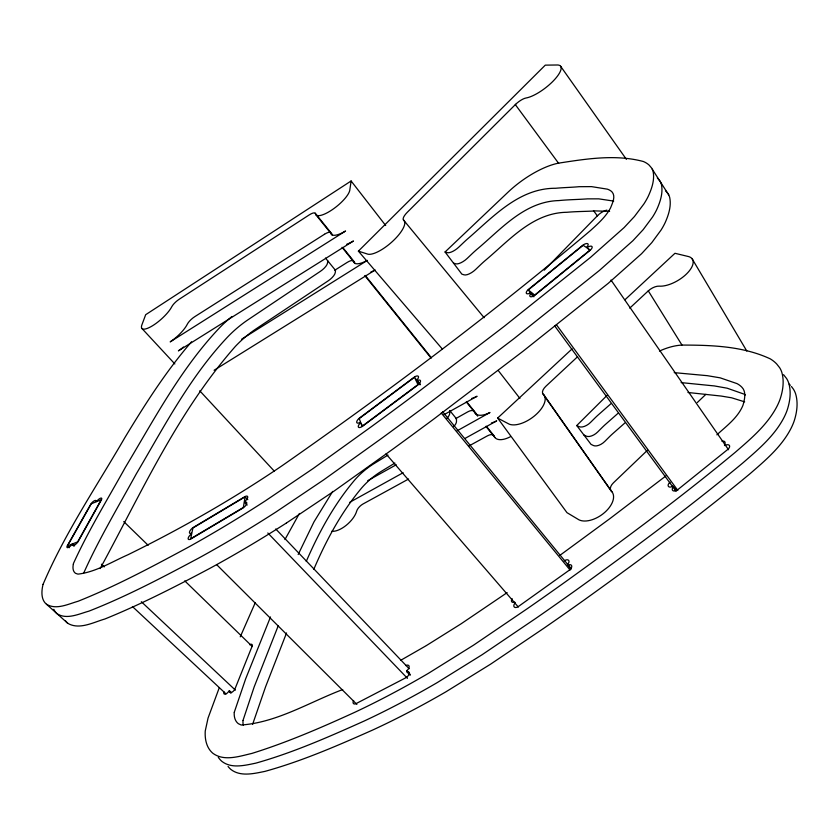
<?xml version="1.0" encoding="UTF-8"?>
<svg xmlns="http://www.w3.org/2000/svg" width="839" height="839" viewBox="0 0 839 839"><rect width="100%" height="100%" fill="white"/><g stroke="black" fill="none" stroke-linecap="round" stroke-linejoin="round"><path stroke-width="1.26" d="M242.974 720.753L242.953 721.372A36.989 18.846 -47.6 0 0 243.32 725.316M234.217 712.636L234.196 713.255A37.168 18.657 -47.4 0 0 238.402 723.711L240.982 724.917A27.771 13.917 -47.6 0 0 241.433 725.001C277.331 722.348 309.591 702.096 342.721 689.543M242.995 720.449L254.165 686.921L278.244 625.758M234.249 712.332L245.659 678.835L270.515 616.959M351.111 180.983L349.748 190.463A21.52 6.576 -38.9 0 1 332.129 209.792A21.52 6.576 -38.9 0 1 315.443 213.672A8.841 2.695 -39.3 0 0 309.151 214.952L179.252 299.219A8.495 2.475 -41.2 0 0 171.754 306.759A20.377 5.852 -41.5 0 1 152.656 325.679A20.377 5.852 -41.5 0 1 141.739 325.291L145.682 314.698L351.111 180.983L385.678 225.513M244.548 502.309L244.684 501.481A4.489 1.856 -43.3 0 0 247.736 497.045A4.489 1.856 -43.3 0 0 244.652 496.793L193.41 527.385A4.447 1.783 -44.3 0 0 189.583 531.727A4.447 1.783 -44.3 0 0 191.46 533.184L191.292 534.034A4.478 1.804 -44.4 0 0 188.146 538.502A4.478 1.804 -44.4 0 0 191.019 538.89L242.828 508.109A4.52 1.877 -43.4 0 0 246.676 503.694A4.52 1.877 -43.4 0 0 244.558 502.309L247.169 505.047M327.829 260.929L327.462 263.247A8.621 2.884 -39.6 0 1 320.435 271.301L248.187 319.659A43.775 14.829 -41.1 0 0 227.338 337.309C189.551 377.424 164.14 426.726 136.358 473.773C118.781 505.76 98.079 540.694 83.869 572.743M245.103 496.856L243.331 507.48L190.673 538.774L192.918 527.993L245.103 496.856L247.799 499.687M73.35 564.112L73.475 563.535M43.072 584.343C64.991 532.859 96.873 485.97 124.875 437.612C145.032 404.293 165.996 371.278 191.554 341.777M252.581 724.435L265.596 686.753L286.55 632.942M73.549 563.252C88.588 530.217 107.717 499.142 125.315 467.438C154.124 419.479 180.437 369.16 219.199 328.175A43.964 14.536 -41 0 1 231.973 316.481M219.241 687.812L208.062 718.037L205.251 730.958A75.489 37.923 -47.4 0 0 212.98 753.37C224.275 761.623 239.587 756.233 251.836 753.432C287.158 742.421 321.211 727.654 354.824 712.28A496.919 214.291 -39.5 0 0 374.792 702.558A505.109 216.829 -39.4 0 0 428.572 673.235L473.479 645.201L527.521 608.527A1151.548 342.868 -38 0 0 567.531 580.326C624.583 539.183 681.132 497.212 735.279 452.294C750.758 438.86 767.045 425.205 776.767 406.768A73.622 40.817 -32.6 0 0 780.134 399.049C782.944 390.565 784.36 381.147 781.843 372.411A66.742 36.811 -32.4 0 0 779.651 367.713L776.652 363.927A91 50.424 -33 0 0 770.265 358.861C743.039 346.14 711.734 345.091 682.159 345.081A48.117 25.023 -34 0 0 659.464 351.069M240.258 636.822L255.255 602.706M313.817 569.272C326.203 540.285 341.284 512.199 361.651 487.983A40.597 19.255 -41.6 0 1 380.99 471.549L394.896 463.086M306.277 561.375C318.872 532.387 334.153 504.323 354.624 480.107A40.765 19.045 -41.5 0 1 374.047 463.61L387.985 455.084M298.17 554.516L313.964 521.91L332.695 491.413M100.156 568.58C141.445 492.545 177.763 411.834 235.402 346.36A43.586 15.123 -41.1 0 1 256.168 328.783L328.248 280.803A8.589 2.947 -39.5 0 0 335.222 272.748L335.558 270.42L325.49 258.066M284.945 539.55L299.408 513.468M67.487 545.927L91.241 503.83L101.236 499.698L77.67 541.879L67.487 545.927L69.396 547.71M544.238 270.179L597.641 215.529M442.457 349.181L358.389 251.134L545.287 65.138L557.778 64.991A25.097 7.897 -37.8 0 1 553.541 80.691A25.097 7.897 -37.8 0 1 526.116 97.974A10.393 3.325 -38.1 0 0 515.335 104.623L558.659 163.374M515.66 104.298L407.282 212.309A10.383 3.482 -40.1 0 0 403.622 220.122A25.065 8.432 -40.6 0 1 393.47 240.52A25.065 8.432 -40.6 0 1 367.975 254.207L358.389 251.134M624.95 422.908L613.393 433.102A48.117 26.554 -35.3 0 0 609.104 437.109L604.73 441.482A9.26 4.95 -36.2 0 1 593.435 445.53L591.023 444.355L576.739 425.541L607.153 395.295M647.603 450.113L613.445 482.813A9.135 5.223 -33.8 0 0 611.264 491.035A22.055 12.658 -34.8 0 1 604.898 512.272A22.055 12.658 -34.8 0 1 578.973 519.834L566.975 512.66L497.632 418.074L572.146 348.835M697.335 402.5L705.851 394.361M609.607 211.344L595.323 210.904A13.172 5.38 -35 0 0 594.694 210.967C585.444 211.491 576.173 211.449 566.933 212.277C532.702 212.676 509.294 240.374 485.131 260.614A52.343 21.405 -36.9 0 0 480.422 264.883L475.587 269.508A10.037 3.964 -37.4 0 1 464.051 274.835L461.849 274.122L445.058 251.983L508.088 192.131A52.312 19.779 -36 0 1 558.396 163.175C586.209 158.875 615.732 154.093 643.377 161.508A99.516 40.356 -35.4 0 1 649.082 165.063L651.599 168.01A73.003 29.47 -34.9 0 1 653.203 171.911C654.682 180.312 651.704 188.796 648.232 196.347A80.544 32.69 -35.1 0 1 643.933 203.898L634.462 216.493L624.09 227.61L590.362 257.51L504.229 326.34L414.382 394.896A1221.867 257.762 -38.6 0 1 371.226 426.778L313.199 468.487L265.439 500.81A541.963 166.898 -39.6 0 1 208.995 535.492A533.289 165.01 -39.7 0 1 188.272 547.248C152.279 566.64 116.107 586.052 78.09 601.259C68.326 603.986 56.203 610.247 46.502 604.248A81.97 29.889 -45 0 1 43.062 584.343M577.599 356.711L545.937 386.213A9.575 4.74 -34.6 0 0 543.232 394.236A23.125 11.494 -35.4 0 1 535.502 415.043A23.125 11.494 -35.4 0 1 509.126 424.115L497.632 418.074M629.764 308.133L648.578 290.609M624.961 299.754L674.965 253.294L688.84 256.64A23.073 10.718 -31.1 0 1 686.763 273.713A23.073 10.718 -31.1 0 1 659.181 286.151A9.565 4.51 -31.6 0 0 648.295 290.881L681.939 345.007M610.897 403.758L599.224 414.047A48.578 26.051 -35.5 0 0 594.882 418.074L590.457 422.478A9.344 4.845 -36.3 0 1 579.141 426.663L576.739 425.541M617.955 413.375L606.345 423.622A48.347 26.303 -35.4 0 0 602.024 427.638L597.63 432.033A9.302 4.898 -36.3 0 1 586.325 436.144L583.913 434.99M716.863 434.843C726.354 426.097 737.565 417.969 742.798 405.73A33.508 18.552 -32.7 0 0 742.976 405.227C744.707 399.479 746.364 391.813 742.033 387.387A53.57 29.68 -33.2 0 0 736.988 383.601L720.177 377.844L707.067 375.631A12.207 6.534 -32.9 0 0 706.428 375.599L674.21 372.642M528.308 289.927L583.126 245.292L590.153 249.949L534.705 295.066L528.308 289.927L532.933 296.24M665.883 475.944L610.404 518.25L559.875 555.366M414.476 377.298L359.228 418.567L362.112 426.254L417.969 384.598L414.476 377.298L420.276 384.377M507.155 592.628L460.999 623.88L426.422 645.548M286.435 523.001L333.849 491.245L391.362 450.197A1212.984 269.025 -38.5 0 0 434.13 418.797L523.075 351.226L608.275 283.299L641.583 253.703L651.788 242.639L661.059 230.054A79.642 33.854 -34.8 0 0 665.233 222.471C668.631 214.794 671.399 206.153 669.753 197.7A72.185 30.529 -34.7 0 0 668.064 193.683L665.484 190.631M334.677 270.294L347.178 262.418A8.663 2.978 -39.4 0 1 353.576 261.464A21.069 7.268 -39 0 0 367.031 260.499M241.622 339.197L367.335 260.394M214.092 370.261L375.085 270.064M425.992 645.81L400.518 660.419M455.64 418.661L467.743 411.865A8.065 3.807 -39.1 0 1 474.434 411.886A19.622 9.271 -38.4 0 0 489.986 412.484L457.045 430.858M443.862 414.77L477.066 396.26A19.779 9.103 -38.1 0 1 471.759 398.42M367.744 480.663L396.228 464.775M349.79 502.278L403.129 472.724M464.921 438.482L496.709 420.874A19.549 9.365 -38.4 0 1 491.444 422.971M408.583 479.027L363.077 503.945A7.687 3.629 -42.1 0 0 356.659 511.182A18.458 8.621 -42.6 0 1 346.255 525.277A18.458 8.621 -42.6 0 1 331.825 531.265M469.022 445.929L487.365 435.881A7.971 3.922 -38.8 0 1 494.108 436.07A19.391 9.575 -38.2 0 0 510.353 436.752M71.976 544.396L72.783 544.081A4.027 1.416 -45.1 0 0 74.398 545.098A4.027 1.416 -45.1 0 0 78.216 541.386L101.383 499.897A3.88 1.332 -44.3 0 0 100.67 498.146A3.88 1.332 -44.3 0 0 96.8 501.271L96.013 501.596A3.87 1.332 -44.3 0 0 94.398 500.747A3.87 1.332 -44.3 0 0 90.717 504.302L67.372 545.654A4.017 1.405 -45.1 0 0 68.001 547.605A4.017 1.405 -45.1 0 0 71.976 544.396L73.801 546.105M224.034 691.892A3.713 1.793 -47.5 0 0 225.104 694.157A3.713 1.793 -47.5 0 0 228.806 691.21L229.613 690.99A3.723 1.804 -47.5 0 0 231.574 692.364A3.723 1.804 -47.5 0 0 235.004 688.85L252.078 646.324A3.587 1.709 -46.3 0 0 249.697 644.761M681.111 382.605L713.37 385.835A12.145 6.597 -32.8 0 1 714.01 385.867L727.14 388.195L744.004 394.099A53.297 29.952 -33 0 1 745.452 394.959M687.959 392.484L720.25 395.966A12.092 6.66 -32.6 0 1 720.89 396.008L731.618 397.801L744.654 401.85M613.687 201.087L598.773 198.853L587.153 198.864A13.246 5.286 -35.2 0 0 586.534 198.937C577.305 199.567 568.045 199.64 558.847 200.573C524.553 201.433 501.124 229.131 476.835 249.445A52.616 21.027 -36.9 0 0 472.095 253.735L467.229 258.381A10.089 3.891 -37.5 0 1 455.682 263.792L453.49 263.11M445.058 251.983L447.229 252.633A10.141 3.817 -37.6 0 0 458.786 247.127L463.684 242.471A52.888 20.65 -37 0 1 468.445 238.171C493.731 216.252 519.383 188.051 555.649 188.272C563.179 187.558 570.751 187.422 578.281 186.772A13.309 5.191 -35.3 0 1 578.9 186.698L591.516 186.625L607.394 189.163A58.562 23.744 -35.5 0 1 611.904 191.785C616.025 196.263 612.428 203.059 610.593 207.82A36.654 14.85 -35.1 0 1 610.341 208.313C605.506 217.07 597.892 223.803 590.593 230.452C491.822 313.912 388.163 391.645 282.166 465.676C232.99 499.069 181.255 528.58 127.916 554.778C111.765 561.857 96.076 571.925 78.3 574.096A30.152 10.959 -45.2 0 1 77.786 574.075L75.573 573.32A40.356 14.703 -45 0 1 73.35 564.112M588.81 249.582L586.776 247.075A4.698 1.982 -35.2 0 0 587.531 243.625A4.698 1.982 -35.2 0 0 582.434 245.523L528.58 289.34A4.656 1.993 -36.5 0 0 526.399 293.377A4.656 1.993 -36.5 0 0 530.793 292.622L533.594 296.167M724.466 445.415L724.665 445.572A4.31 2.496 -32.5 0 1 729.322 445.373A4.31 2.496 -32.5 0 1 727.77 449.452L677.902 489.567A4.268 2.507 -34.5 0 1 672.993 490.689A4.268 2.507 -34.5 0 1 673.413 486.809L672.836 486.263A4.247 2.475 -34.6 0 1 668.389 486.347A4.247 2.475 -34.6 0 1 670.046 482.226M46.502 604.248L67.77 623.304C79.275 630.162 93.412 622.297 104.844 619.014C140.816 604.416 175.424 586.66 209.677 568.454A528.675 171.722 -39.6 0 0 230.316 556.97A537.296 173.694 -39.6 0 0 286.435 523.001M132.415 606.524L225.974 693.853M72.783 544.081L74.608 545.79M229.613 690.99L231.512 692.773M228.806 691.21L230.704 692.993M101.425 564.207L104.277 566.891M141.34 601.72L235.402 690.14M123.753 521.585L148.157 545.298M184.758 580.871L252.329 646.533M657.325 177.92L659.874 180.92A72.594 30.005 -34.8 0 1 661.52 184.874C663.093 193.306 660.22 201.874 656.79 209.488A80.093 33.277 -35 0 1 652.543 217.049L643.177 229.645L632.889 240.73L599.371 270.483L513.709 338.851L424.314 406.915A1217.41 263.436 -38.6 0 1 381.346 438.556L323.581 479.929L275.989 511.968A539.613 170.327 -39.6 0 1 219.713 546.283A530.972 168.398 -39.6 0 1 199.032 557.904C163.081 577.075 126.92 596.246 88.944 611.138C79.107 613.844 66.879 619.937 57.188 613.823A81.551 30.456 -45.2 0 1 53.843 609.324M216.672 564.678L356.879 704.393M267.809 532.975L407.471 678.342M405.803 665.579A4.101 2.318 -45.1 0 1 409.117 666.334A4.101 2.318 -45.1 0 1 406.674 670.739L406.674 671.63L410.177 675.29M275.748 528.969L409.18 668.746M244.684 501.481L246.435 503.306M406.674 670.739L410.166 674.388M141.938 328.479L174.848 363.948M199.745 390.785L274.437 471.308M783.542 374.666L786.562 378.483A66.407 37.157 -32.2 0 1 788.775 383.224C791.345 391.97 790.002 401.42 787.234 409.956A73.245 41.195 -32.4 0 1 783.909 417.675C774.324 436.07 758.11 449.683 742.704 463.055C688.84 507.731 632.564 549.43 575.774 590.299A1147.679 347.283 -38 0 1 535.922 618.312L482.11 654.724L437.36 682.526A503.085 219.325 -39.4 0 1 383.738 711.577A494.926 216.756 -39.5 0 1 363.822 721.194C328.584 736.988 293.021 752.688 255.78 763.154C244.978 765.357 231.658 768.86 222.02 761.487A75.132 38.311 -47.6 0 1 218.287 757.302M420.066 384.849L416.532 380.298A4.573 1.972 -39.4 0 0 418.294 376.281A4.573 1.972 -39.4 0 0 413.91 377.393L359.648 417.916A4.552 1.951 -40.7 0 0 356.69 422.269A4.552 1.951 -40.7 0 0 360.13 422.384L362.029 424.933M386.013 453.909L518.324 607.027M403.423 219.912L484.134 317.719M441.241 412.977L570.08 570.069M442.635 411.676L570.971 568.402M416.532 380.298L419.794 384.272M564.217 560.871A4.174 2.454 -39 0 1 568.622 560.358A4.174 2.454 -39 0 1 567.437 564.521L570.688 568.485M567.437 564.521L571.065 569.178M449.746 410.533L456.468 418.776L456.489 421.356A8.002 3.755 -39.3 0 1 453.763 426.558M315.894 214.753L332.234 235.098M342.05 247.306L355.128 263.582M364.934 275.79L431.141 358.18M466.295 401.923L477.737 416.165M485.907 426.338L494.905 437.528M315.265 213.242L332.464 234.658M343.109 247.914L354.572 262.177M365.217 275.433L430.743 356.995M466.767 401.85L476.594 414.088M486.431 426.317L493.793 435.493M791.439 386.496L793.4 389.149A66.082 37.493 -32 0 1 795.645 393.921C798.246 402.678 796.987 412.169 794.25 420.748A72.878 41.562 -32.3 0 1 790.978 428.467C781.529 446.83 765.388 460.401 750.056 473.699C696.475 518.145 640.451 559.571 583.923 600.168A1143.84 351.635 -38 0 1 544.249 627.981L490.647 664.131L446.065 691.724A501.072 221.779 -39.4 0 1 392.6 720.502A492.944 219.178 -39.5 0 1 372.726 730.014C337.54 745.64 302.019 761.151 264.83 771.408C253.976 773.568 240.615 776.945 230.987 769.52A74.786 38.688 -47.7 0 1 228.051 766.458M498.209 370.471L519.918 398.431M593.477 210.589L597.347 215.833A9.9 4.038 -36.9 0 1 606.88 210.138M556.362 324.63L677.807 490.416M673.413 486.809L676.475 490.983M530.793 292.622L533.866 296.807M672.836 486.263L675.898 490.437M554.548 325.7L672.658 486.662M674.199 488.77L675.741 490.867M560.609 66.25L626.397 159.358M543.892 394.959L611.977 491.843M542.959 393.952L610.981 490.721M610.981 280.027L728.535 449.756M652.249 169.184L668.735 194.9M692.196 258.905L746.794 351.017M449.746 410.848L449.746 413.103A8.033 3.713 -39.4 0 1 446.988 418.294M531.297 293.031A4.688 2.024 -36.4 0 0 530.363 296.66A4.688 2.024 -36.4 0 0 535.355 294.877L589.911 250.494A4.73 2.014 -35.1 0 0 591.967 246.53A4.73 2.014 -35.1 0 0 587.331 247.432M360.351 423.003A4.573 1.972 -40.8 0 0 358.442 427.156A4.573 1.972 -40.8 0 0 362.658 426.181L417.633 385.185A4.604 2.003 -39.4 0 0 420.507 380.854A4.604 2.003 -39.4 0 0 416.815 380.864M67.791 623.283A81.142 31.022 -45.3 0 1 65.484 620.776M789.205 384.136A90.088 51.347 -32.7 0 1 790.359 385.29M721.939 441.23A4.279 2.465 -32.6 0 1 724.466 444.544M406.674 671.63A4.132 2.339 -45.3 0 1 409.18 673.486A4.132 2.339 -45.3 0 1 405.877 677.734L356.229 703.533A4.101 2.265 -46.7 0 1 353.429 703.512A4.101 2.265 -46.7 0 1 353.639 700.513M515.251 602.822A4.174 2.454 -41.2 0 0 514.202 606.954A4.174 2.454 -41.2 0 0 518.429 606.482L569.366 570.121A4.195 2.486 -39.1 0 0 571.684 565.79A4.195 2.486 -39.1 0 0 567.814 565.203M514.716 602.087A4.153 2.423 -41.1 0 1 511.759 601.762A4.153 2.423 -41.1 0 1 512.157 598.647M374.792 270.168A20.975 7.404 -38.9 0 1 370.786 272.067M183.51 347.01A20.126 6.272 -41.4 0 1 178.382 350.849L353.45 240.992A21.248 7.027 -38.7 0 1 346.79 244.222M324.504 234.249L194.732 316.691A8.421 2.59 -41.1 0 0 187.317 324.2A20.209 6.135 -41.4 0 1 170.181 341.882L345.553 231.019A21.342 6.88 -38.7 0 1 330.86 233.137A8.768 2.821 -39.1 0 0 324.504 234.249"/></g></svg>
